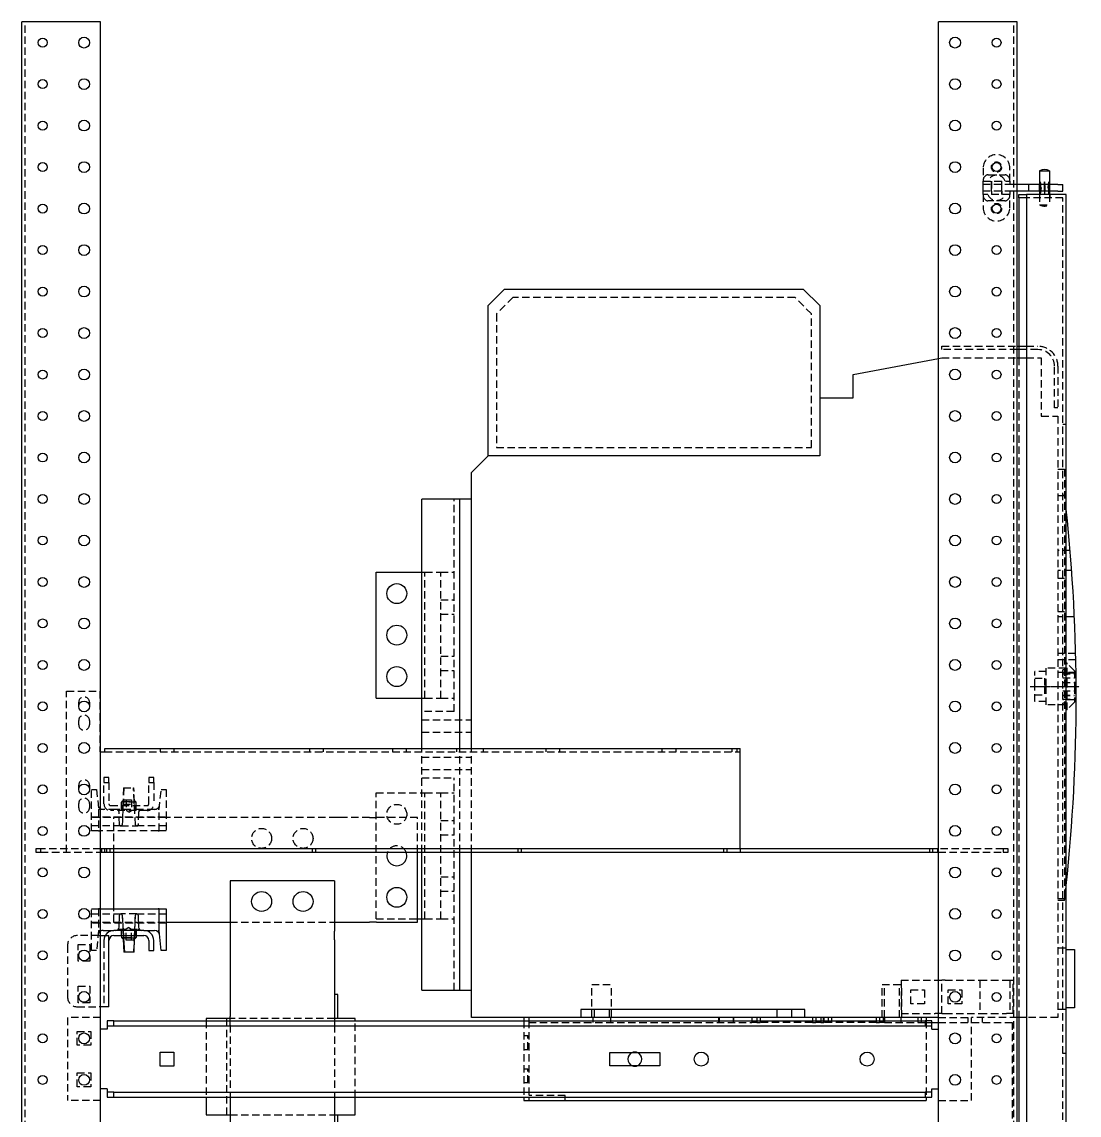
# Model space of a CAD drawing. Header units: millimetres. Extents: x -116965 to 323937, y 291661 to 566926.
# Drawn here: x -25044.8 to -24589.6, y 302157.4 to 302627.9 of the extents above; entities that cross this region are included whole.
import ezdxf

# ---------------------------------------------------------------- set-up
doc = ezdxf.new("R2010")
doc.units = ezdxf.units.MM
doc.linetypes.add('AXES2', pattern=[1.125, 0.75, -0.125, 0.125, -0.125])
doc.linetypes.add('HIDDEN2', pattern=[4.7625, 3.175, -1.5875])
doc.layers.add('ALPHA', color=255, linetype='Continuous')
doc.layers.add('AXE', color=80, linetype='AXES2')
doc.layers.add('Pointille_Court', color=40, linetype='HIDDEN2', lineweight=25)

msp = doc.modelspace()

# ---------------------------------------------------------------- linework, layer by layer
at = {"layer": 'ALPHA'}
for p, q in [((-25044.770372, 301913.629007), (-25044.770372, 302627.914721)), ((-25010.8418, 302627.914721), (-25044.770372, 302627.914721)), ((-25010.8418, 301913.629007), (-25010.8418, 302627.914721)), ((-24650.127514, 301913.629007), (-24650.127514, 302627.914721)), ((-24616.198943, 302627.914721), (-24650.127514, 302627.914721)), ((-24616.198943, 301913.629007), (-24616.198943, 302627.914721)), ((-24606.556086, 302563.771864), (-24606.556086, 302557.914721)), ((-24606.556086, 302563.771864), (-24602.270372, 302563.771864)), ((-24602.270372, 302563.771864), (-24602.270372, 302557.914721)), ((-24611.198943, 302557.914721), (-24616.198943, 302557.914721)), ((-24611.198943, 302555.057578), (-24616.198943, 302555.057578)), ((-24611.198943, 302555.057578), (-24611.198943, 302557.914721)), ((-24598.698943, 302557.914721), (-24611.198943, 302557.914721)), ((-24598.698943, 302555.057578), (-24611.198943, 302555.057578)), ((-24606.556086, 302555.057578), (-24606.556086, 302553.629007)), ((-24602.270372, 302555.057578), (-24602.270372, 302553.629007)), ((-24598.698943, 302557.914721), (-24596.556086, 302557.914721)), ((-24598.698943, 302555.057578), (-24596.556086, 302555.057578)), ((-24596.556086, 302555.057578), (-24596.556086, 302557.914721)), ((-24615.484657, 302552.200435), (-24615.484657, 302553.629007)), ((-24615.484657, 302553.629007), (-24612.270372, 302553.629007)), ((-24615.484657, 302552.200435), (-24615.484657, 302488.271864)), ((-24612.270372, 302552.200435), (-24615.484657, 302552.200435)), ((-24595.127514, 302553.629007), (-24612.270372, 302553.629007)), ((-24612.270372, 302553.629007), (-24612.270372, 302130.057578)), ((-24595.127514, 302130.057578), (-24595.127514, 302553.629007)), ((-24844.056086, 302505.771864), (-24836.913229, 302512.914721)), ((-24836.913229, 302512.914721), (-24708.3418, 302512.914721)), ((-24708.3418, 302512.914721), (-24701.198943, 302505.771864)), ((-24844.056086, 302441.129007), (-24844.056086, 302505.771864)), ((-24701.198943, 302505.771864), (-24701.198943, 302441.129007)), ((-24616.198943, 302488.271864), (-24612.270372, 302488.271864)), ((-24612.270372, 302486.843292), (-24616.198943, 302486.843292)), ((-24615.484657, 302486.843292), (-24615.484657, 302483.271864)), ((-24686.913229, 302476.129007), (-24650.127514, 302483.004841)), ((-24616.198943, 302483.271864), (-24612.270372, 302483.271864)), ((-24686.913229, 302466.129007), (-24686.913229, 302476.129007)), ((-24701.198943, 302466.129007), (-24686.913229, 302466.129007)), ((-24851.198943, 302433.986149), (-24844.056086, 302441.129007)), ((-24701.198943, 302441.129007), (-24844.056086, 302441.129007)), ((-24851.198943, 302422.557578), (-24851.198943, 302433.986149)), ((-24872.627514, 302315.236149), (-24872.627514, 302422.557578)), ((-24856.198943, 302422.557578), (-24872.627514, 302422.557578)), ((-24856.198943, 302315.236149), (-24856.198943, 302422.557578)), ((-24851.198943, 302422.557578), (-24856.198943, 302422.557578)), ((-24851.198943, 302315.236149), (-24851.198943, 302422.557578)), ((-24892.270372, 302391.129007), (-24872.627514, 302391.129007)), ((-24892.270372, 302336.843292), (-24892.270372, 302391.129007)), ((-24892.270372, 302336.843292), (-24872.627514, 302336.843292)), ((-25009.056086, 302313.807578), (-25009.056086, 302315.236149)), ((-25009.056086, 302315.236149), (-24735.484657, 302315.236149)), ((-24735.484657, 302272.021864), (-24735.484657, 302315.236149)), ((-25010.8418, 302313.807578), (-25009.056086, 302313.807578)), ((-24650.127514, 302272.021864), (-25010.8418, 302272.021864)), ((-25010.8418, 302270.593292), (-24650.127514, 302270.593292)), ((-25005.127514, 302246.129007), (-25005.127514, 302270.593292)), ((-24874.413229, 302240.414721), (-24874.413229, 302270.593292)), ((-24872.627514, 302211.129007), (-24872.627514, 302270.593292)), ((-24856.198943, 302211.129007), (-24856.198943, 302270.593292)), ((-24851.198943, 302211.129007), (-24851.198943, 302270.593292)), ((-24955.127514, 302258.271864), (-24955.127514, 302236.562293)), ((-24910.127514, 302258.271864), (-24955.127514, 302258.271864)), ((-24910.127514, 302258.271864), (-24910.127514, 302236.562293)), ((-25010.8418, 302246.129007), (-24986.027514, 302246.129007)), ((-25002.167324, 302243.986149), (-25002.062535, 302243.986149)), ((-24995.324592, 302243.986149), (-24995.230562, 302243.986149)), ((-24985.670372, 302246.129007), (-24986.027514, 302246.129007)), ((-24985.670372, 302246.129007), (-24982.627514, 302246.129007)), ((-24985.670372, 302236.843292), (-24985.670372, 302246.129007)), ((-24982.627514, 302246.129007), (-24982.627514, 302228.271864)), ((-25002.885946, 302238.222007), (-25002.702712, 302243.469131)), ((-25001.527665, 302243.480499), (-25001.154604, 302236.843292)), ((-24996.092962, 302236.843292), (-24995.859975, 302243.469261)), ((-24994.695174, 302243.469131), (-24994.51194, 302238.222007)), ((-24982.627514, 302240.414721), (-24955.127514, 302240.414721)), ((-24910.127514, 302240.414721), (-24909.277634, 302240.414721)), ((-24909.277634, 302240.414721), (-24907.445384, 302240.414721)), ((-24907.445384, 302240.414721), (-24895.0938, 302240.414721)), ((-24892.040049, 302240.414721), (-24895.0938, 302240.414721)), ((-24892.040049, 302240.414721), (-24874.413229, 302240.414721)), ((-24874.413229, 302241.843292), (-24872.627514, 302241.843292)), ((-25010.8418, 302234.700435), (-25007.270372, 302234.700435)), ((-25009.797184, 302236.843292), (-25005.127514, 302236.843292)), ((-25007.270372, 302203.986149), (-25007.270372, 302234.700435)), ((-24992.270372, 302236.843292), (-25005.127514, 302236.843292)), ((-25005.127514, 302234.700435), (-24992.270372, 302234.700435)), ((-25001.8418, 302234.700435), (-25001.8418, 302233.807578)), ((-25001.034159, 302234.700435), (-25001.026129, 302234.557578)), ((-24996.173334, 302234.557578), (-25001.026129, 302234.557578)), ((-25001.026129, 302234.557578), (-25000.965907, 302233.486149)), ((-24996.211008, 302233.486149), (-24996.173334, 302234.557578)), ((-24996.173334, 302234.557578), (-24996.168311, 302234.700435)), ((-24995.556086, 302234.700435), (-24995.556086, 302233.807578)), ((-24992.270372, 302236.843292), (-24987.600702, 302236.843292)), ((-24986.027514, 302236.843292), (-24985.671265, 302236.843292)), ((-24984.770372, 302228.271864), (-24985.671265, 302236.843292)), ((-24985.671265, 302236.843292), (-24985.670372, 302236.843292)), ((-24955.127514, 302236.562293), (-24955.127514, 302232.774221)), ((-24910.127514, 302232.774221), (-24910.127514, 302236.562293)), ((-25000.932886, 302232.898664), (-25001.8418, 302233.807578)), ((-25001.8418, 302233.807578), (-25000.983974, 302233.807578)), ((-25001.080437, 302233.046214), (-25000.8418, 302227.557578)), ((-24996.211008, 302233.486149), (-25000.965907, 302233.486149)), ((-25000.965907, 302233.486149), (-25000.632677, 302227.557578)), ((-24996.419472, 302227.557578), (-24996.211008, 302233.486149)), ((-24996.223162, 302233.140502), (-24995.556086, 302233.807578)), ((-24996.199706, 302233.807578), (-24995.556086, 302233.807578)), ((-24990.127514, 302232.557578), (-24990.127514, 302228.271864)), ((-24987.984657, 302228.271864), (-24987.984657, 302232.557578)), ((-24955.127514, 302232.774221), (-24955.127514, 302199.840934)), ((-24910.127514, 302232.774221), (-24910.127514, 302199.840934)), ((-25000.632677, 302227.557578), (-25000.8418, 302227.557578)), ((-24996.419472, 302227.557578), (-25000.632677, 302227.557578)), ((-24990.127514, 302228.271864), (-24987.984657, 302228.271864)), ((-24982.627514, 302228.271864), (-24984.770372, 302228.271864)), ((-24595.127514, 302228.629007), (-24591.556086, 302228.629007)), ((-24591.556086, 302228.629007), (-24591.556086, 302203.629007)), ((-24872.627514, 302211.129007), (-24856.198943, 302211.129007)), ((-24856.198943, 302211.129007), (-24851.198943, 302211.129007)), ((-24851.198943, 302199.343292), (-24851.198943, 302211.129007)), ((-24908.698943, 302209.343292), (-24910.127514, 302209.343292)), ((-24908.698943, 302198.986149), (-24908.698943, 302209.343292)), ((-25007.270372, 302203.986149), (-25010.8418, 302203.986149)), ((-24804.056086, 302202.914721), (-24804.056086, 302199.343292)), ((-24707.627514, 302202.914721), (-24804.056086, 302202.914721)), ((-24707.627514, 302199.343292), (-24707.627514, 302202.914721)), ((-24591.556086, 302203.629007), (-24595.127514, 302203.629007)), ((-25007.984657, 302197.914721), (-25007.984657, 302195.771864)), ((-25005.127514, 302197.914721), (-25007.984657, 302197.914721)), ((-25005.127514, 302197.914721), (-24655.8418, 302197.914721)), ((-25005.127514, 302195.771864), (-25005.127514, 302197.914721)), ((-24955.127514, 302198.986149), (-24965.484657, 302198.986149)), ((-24965.484657, 302198.986149), (-24965.484657, 302197.914721)), ((-24955.127514, 302197.914721), (-24955.127514, 302199.840934)), ((-24910.127514, 302199.840934), (-24910.127514, 302197.914721)), ((-24901.198943, 302198.986149), (-24910.127514, 302198.986149)), ((-24901.198943, 302197.914721), (-24901.198943, 302198.986149)), ((-24828.698943, 302199.343292), (-24851.198943, 302199.343292)), ((-24828.698943, 302199.343292), (-24828.698943, 302197.914721)), ((-24826.556086, 302199.343292), (-24828.698943, 302199.343292)), ((-24655.484657, 302199.343292), (-24826.556086, 302199.343292)), ((-24826.556086, 302199.343292), (-24826.556086, 302197.914721)), ((-24655.8418, 302197.914721), (-24655.8418, 302195.771864)), ((-24652.984657, 302197.914721), (-24655.8418, 302197.914721)), ((-24650.127514, 302199.343292), (-24655.484657, 302199.343292)), ((-24655.484657, 302199.343292), (-24655.484657, 302197.914721)), ((-24652.984657, 302195.771864), (-24652.984657, 302197.914721)), ((-24652.984657, 302197.200435), (-24650.127514, 302197.200435)), ((-24612.270372, 302199.343292), (-24616.198943, 302199.343292)), ((-24615.484657, 302199.343292), (-24615.484657, 302131.486149)), ((-25007.984657, 302194.343292), (-25010.8418, 302194.343292)), ((-25007.984657, 302195.771864), (-25005.127514, 302195.771864)), ((-25007.984657, 302195.771864), (-25007.984657, 302194.343292)), ((-25005.127514, 302195.771864), (-24655.8418, 302195.771864)), ((-24655.8418, 302195.771864), (-24652.984657, 302195.771864)), ((-24652.984657, 302194.343292), (-24652.984657, 302195.771864)), ((-24652.984657, 302194.343292), (-24650.127514, 302194.343292)), ((-24985.234657, 302184.450435), (-24979.306086, 302184.450435)), ((-24985.234657, 302178.521864), (-24985.234657, 302184.450435)), ((-24979.306086, 302184.450435), (-24979.306086, 302178.521864)), ((-24791.556086, 302178.629007), (-24791.556086, 302184.343292)), ((-24791.556086, 302184.343292), (-24770.127514, 302184.343292)), ((-24770.127514, 302184.343292), (-24770.127514, 302178.629007)), ((-24979.306086, 302178.521864), (-24985.234657, 302178.521864)), ((-24770.127514, 302178.629007), (-24791.556086, 302178.629007)), ((-25007.984657, 302168.629007), (-25010.8418, 302168.629007)), ((-25007.984657, 302168.629007), (-25007.984657, 302167.200435)), ((-24652.984657, 302168.629007), (-24650.127514, 302168.629007)), ((-24652.984657, 302167.200435), (-24652.984657, 302168.629007)), ((-25007.984657, 302167.200435), (-25007.984657, 302165.057578)), ((-25005.127514, 302167.200435), (-25007.984657, 302167.200435)), ((-25007.984657, 302165.057578), (-25005.127514, 302165.057578)), ((-25005.127514, 302167.200435), (-24655.8418, 302167.200435)), ((-25005.127514, 302165.057578), (-25005.127514, 302167.200435)), ((-25005.127514, 302165.057578), (-24655.8418, 302165.057578)), ((-24965.484657, 302165.057578), (-24965.484657, 302157.557578)), ((-24955.127514, 302165.057578), (-24955.127514, 302115.771864)), ((-24910.127514, 302165.057578), (-24910.127514, 302115.771864)), ((-24901.198943, 302157.557578), (-24901.198943, 302165.057578)), ((-24828.698943, 302165.057578), (-24828.698943, 302163.629007)), ((-24826.556086, 302165.057578), (-24826.556086, 302163.629007)), ((-24655.8418, 302167.200435), (-24655.8418, 302165.057578)), ((-24652.984657, 302167.200435), (-24655.8418, 302167.200435)), ((-24655.8418, 302165.057578), (-24652.984657, 302165.057578)), ((-24655.484657, 302165.057578), (-24655.484657, 302163.629007)), ((-24652.984657, 302165.057578), (-24652.984657, 302167.200435)), ((-24828.698943, 302163.629007), (-24826.556086, 302163.629007)), ((-24826.556086, 302163.629007), (-24655.484657, 302163.629007)), ((-24965.484657, 302157.557578), (-24955.127514, 302157.557578)), ((-24910.127514, 302157.557578), (-24901.198943, 302157.557578)), ((-24908.698943, 302147.200435), (-24908.698943, 302157.557578))]:
    msp.add_line(p, q, dxfattribs=at)
for centre, radius in [((-25035.8418, 302618.986149), 1.928571), ((-25017.984657, 302618.986149), 2.321429), ((-24642.984657, 302618.986149), 2.321429), ((-24625.127514, 302618.986149), 1.928571), ((-25035.8418, 302601.129007), 1.928571), ((-25017.984657, 302601.129007), 2.321429), ((-24642.984657, 302601.129007), 2.321429), ((-24625.127514, 302601.129007), 1.928571), ((-25035.8418, 302583.271864), 1.928571), ((-25017.984657, 302583.271864), 2.321429), ((-24642.984657, 302583.271864), 2.321429), ((-24625.127514, 302583.271864), 1.928571), ((-25035.8418, 302565.414721), 1.928571), ((-25017.984657, 302565.414721), 2.321429), ((-24642.984657, 302565.414721), 2.321429), ((-24625.127514, 302565.414721), 1.928571), ((-25017.984657, 302547.557578), 2.321429), ((-24642.984657, 302547.557578), 2.321429), ((-25035.8418, 302547.557578), 1.928571), ((-24625.127514, 302547.557578), 1.928571), ((-25035.8418, 302529.700435), 1.928571), ((-25017.984657, 302529.700435), 2.321429), ((-24642.984657, 302529.700435), 2.321429), ((-24625.127514, 302529.700435), 1.928571), ((-25035.8418, 302511.843292), 1.928571), ((-25017.984657, 302511.843292), 2.321429), ((-24642.984657, 302511.843292), 2.321429), ((-24625.127514, 302511.843292), 1.928571), ((-25035.8418, 302493.986149), 1.928571), ((-25017.984657, 302493.986149), 2.321429), ((-24642.984657, 302493.986149), 2.321429), ((-24625.127514, 302493.986149), 1.928571), ((-25035.8418, 302476.129007), 1.928571), ((-25017.984657, 302476.129007), 2.321429), ((-24642.984657, 302476.129007), 2.321429), ((-24625.127514, 302476.129007), 1.928571), ((-25017.984657, 302458.271864), 2.321429), ((-24642.984657, 302458.271864), 2.321429), ((-25035.8418, 302458.271864), 1.928571), ((-24625.127514, 302458.271864), 1.928571), ((-25035.8418, 302440.414721), 1.928571), ((-25017.984657, 302440.414721), 2.321429), ((-24642.984657, 302440.414721), 2.321429), ((-24625.127514, 302440.414721), 1.928571), ((-25035.8418, 302422.557578), 1.928571), ((-25017.984657, 302422.557578), 2.321429), ((-24642.984657, 302422.557578), 2.321429), ((-24625.127514, 302422.557578), 1.928571), ((-25035.8418, 302404.700435), 1.928571), ((-25017.984657, 302404.700435), 2.321429), ((-24642.984657, 302404.700435), 2.321429), ((-24625.127514, 302404.700435), 1.928571), ((-25035.8418, 302386.843292), 1.928571), ((-25017.984657, 302386.843292), 2.321429), ((-24883.3418, 302381.843292), 4.285714), ((-24642.984657, 302386.843292), 2.321429), ((-24625.127514, 302386.843292), 1.928571), ((-25017.984657, 302368.986149), 2.321429), ((-24642.984657, 302368.986149), 2.321429), ((-25035.8418, 302368.986149), 1.928571), ((-24883.3418, 302363.986149), 4.285714), ((-24625.127514, 302368.986149), 1.928571), ((-25035.8418, 302351.129007), 1.928571), ((-25017.984657, 302351.129007), 2.321429), ((-24642.984657, 302351.129007), 2.321429), ((-24625.127514, 302351.129007), 1.928571), ((-24883.3418, 302346.129007), 4.285714), ((-25035.8418, 302333.271864), 1.928571), ((-25017.984657, 302333.271864), 2.321429), ((-24642.984657, 302333.271864), 2.321429), ((-24625.127514, 302333.271864), 1.928571), ((-25035.8418, 302315.414721), 1.928571), ((-25017.984657, 302315.414721), 2.321429), ((-24642.984657, 302315.414721), 2.321429), ((-24625.127514, 302315.414721), 1.928571), ((-25035.8418, 302297.557578), 1.928571), ((-25017.984657, 302297.557578), 2.321429), ((-24642.984657, 302297.557578), 2.321429), ((-24625.127514, 302297.557578), 1.928571), ((-25035.8418, 302279.700435), 1.928571), ((-25017.984657, 302279.700435), 2.321429), ((-24642.984657, 302279.700435), 2.321429), ((-24625.127514, 302279.700435), 1.928571), ((-25035.8418, 302261.843292), 1.928571), ((-25017.984657, 302261.843292), 2.321429), ((-24642.984657, 302261.843292), 2.321429), ((-24625.127514, 302261.843292), 1.928571), ((-24941.556086, 302249.343292), 4.285714), ((-24923.698943, 302249.343292), 4.285714), ((-24883.3418, 302251.129007), 4.285714), ((-25035.8418, 302243.986149), 1.928571), ((-25017.984657, 302243.986149), 2.321429), ((-24642.984657, 302243.986149), 2.321429), ((-24625.127514, 302243.986149), 1.928571), ((-25035.8418, 302226.129007), 1.928571), ((-25017.984657, 302226.129007), 2.321429), ((-24642.984657, 302226.129007), 2.321429), ((-24625.127514, 302226.129007), 1.928571), ((-25035.8418, 302208.271864), 1.928571), ((-25017.984657, 302208.271864), 2.321429), ((-24642.984657, 302208.271864), 2.321429), ((-24625.127514, 302208.271864), 1.928571), ((-25035.8418, 302190.414721), 1.928571), ((-25017.984657, 302190.414721), 2.321429), ((-24642.984657, 302190.414721), 2.321429), ((-24625.127514, 302190.414721), 1.928571), ((-24752.270372, 302181.486149), 3.035714), ((-24680.8418, 302181.486149), 3.035714), ((-25035.8418, 302172.557578), 1.928571), ((-25017.984657, 302172.557578), 2.321429), ((-24642.984657, 302172.557578), 2.321429), ((-24625.127514, 302172.557578), 1.928571)]:
    msp.add_circle(centre, radius, dxfattribs=at)
for centre, radius, start, end in [((-24604.413229, 302560.039721), 4.303571, 60.13716564, 119.86283436), ((-25358.9668, 302337.200435), 768.125, 353.944703388, 6.055296612), ((-24883.3418, 302268.986149), 4.285714, 157.97568716, 22.02431284), ((-25002.167324, 302243.450435), 0.535714, 90, 178), ((-25002.062535, 302243.450435), 0.535714, 3.21706885, 90), ((-24995.324592, 302243.450435), 0.535714, 90, 177.98615763), ((-24995.230562, 302243.450435), 0.535714, 2, 90), ((-25009.797184, 302234.700435), 2.142857, 90, 119.17558557), ((-25005.127514, 302232.557578), 4.285714, 90, 150), ((-25005.127514, 302232.557578), 2.142857, 90, 180), ((-25004.313647, 302238.271864), 1.428571, 270, 358), ((-24993.084239, 302238.271864), 1.428571, 182, 270), ((-24992.270372, 302232.557578), 4.285714, 0, 90), ((-24992.270372, 302232.557578), 2.142857, 0, 90), ((-24987.600702, 302234.700435), 2.142857, 6, 90), ((-24780.8418, 302181.486149), 3.035714, 109.7499228, 250.25007721), ((-24780.8418, 302181.486149), 3.035714, 289.74992279, 70.2500772)]:
    msp.add_arc(centre, radius, start, end, dxfattribs=at)
for centre, major_axis, ratio, start_param, end_param in [((-24604.413229, 302543.497693), (0.178496, -27.382401), 0.0779847629, 4.1053954977, 4.1573938823), ((-24604.413229, 302569.474606), (0.178496, 27.382401), 0.0779847629, 2.1257914248, 2.1777898095), ((-24604.413229, 302543.497693), (-1.940249, 27.382328), 0.0332164699, 0.9619575598, 1.0139559445), ((-24604.413229, 302569.474606), (-1.940249, -27.382328), 0.0332164699, 5.2692293627, 5.3212277474), ((-24604.413229, 302543.497693), (1.940249, 27.382328), 0.0332164699, 5.2692293627, 5.3212277474), ((-24604.413229, 302569.474606), (1.940249, -27.382328), 0.0332164699, 0.9619575598, 1.0139559445), ((-24604.413229, 302543.497693), (-0.178496, -27.382401), 0.0779847629, 2.1257914248, 2.1777898095), ((-24604.413229, 302569.474606), (-0.178496, 27.382401), 0.0779847629, 4.1053954977, 4.1573938823)]:
    msp.add_ellipse(centre, major_axis=major_axis, ratio=ratio, start_param=start_param, end_param=end_param, dxfattribs=at)
at = {"layer": 'AXE'}
msp.add_line((-24610.698943, 302341.843292), (-24589.556086, 302341.843292), dxfattribs=at)
at = {"layer": 'Pointille_Court'}
for p, q in [((-25043.3418, 301913.629007), (-25043.3418, 302627.914721)), ((-24617.627514, 301913.629007), (-24617.627514, 302627.914721)), ((-24630.8418, 302565.057578), (-24630.8418, 302559.343292)), ((-24619.413229, 302559.343292), (-24619.413229, 302565.057578)), ((-24630.8418, 302559.343292), (-24619.413229, 302559.343292)), ((-24630.8418, 302557.914721), (-24630.8418, 302559.343292)), ((-24628.698943, 302562.057578), (-24621.556086, 302562.057578)), ((-24627.3418, 302557.914721), (-24627.3418, 302559.343292)), ((-24627.270372, 302559.343292), (-24627.270372, 302553.629007)), ((-24622.984657, 302559.343292), (-24622.984657, 302553.629007)), ((-24622.913229, 302557.914721), (-24622.913229, 302559.343292)), ((-24619.413229, 302559.343292), (-24619.413229, 302557.914721)), ((-24630.8418, 302555.057578), (-24630.8418, 302557.914721)), ((-24618.3418, 302557.914721), (-24630.8418, 302557.914721)), ((-24618.3418, 302555.057578), (-24630.8418, 302555.057578)), ((-24630.8418, 302553.629007), (-24630.8418, 302555.057578)), ((-24627.3418, 302555.057578), (-24627.3418, 302557.914721)), ((-24627.3418, 302555.057578), (-24627.3418, 302553.629007)), ((-24622.913229, 302555.057578), (-24622.913229, 302557.914721)), ((-24622.913229, 302555.057578), (-24622.913229, 302553.629007)), ((-24619.413229, 302555.057578), (-24619.413229, 302553.629007)), ((-24616.198943, 302557.914721), (-24618.3418, 302557.914721)), ((-24616.198943, 302555.057578), (-24618.3418, 302555.057578)), ((-24606.556086, 302555.057578), (-24606.556086, 302557.914721)), ((-24606.556086, 302557.914721), (-24606.556086, 302555.057578)), ((-24605.957587, 302556.486149), (-24606.379038, 302556.533602)), ((-24606.379038, 302556.438697), (-24605.957587, 302556.486149)), ((-24606.377356, 302556.486149), (-24606.13727, 302556.486149)), ((-24605.957587, 302556.486149), (-24606.37566, 302556.533731)), ((-24605.957587, 302556.486149), (-24606.37566, 302556.438567)), ((-24605.957587, 302556.486149), (-24606.268997, 302559.105197)), ((-24605.957587, 302556.486149), (-24606.268997, 302553.867102)), ((-24606.13978, 302556.533731), (-24605.957587, 302556.486149)), ((-24606.13978, 302556.438567), (-24605.957587, 302556.486149)), ((-24605.957587, 302556.486149), (-24606.13727, 302556.486149)), ((-24606.134763, 302556.533602), (-24605.957587, 302556.486149)), ((-24605.957587, 302556.486149), (-24606.134763, 302556.438697)), ((-24604.657503, 302556.533602), (-24604.413229, 302556.486149)), ((-24604.413229, 302556.486149), (-24604.657503, 302556.438697)), ((-24604.413229, 302556.486149), (-24604.653314, 302556.486149)), ((-24604.649108, 302556.533731), (-24604.413229, 302556.486149)), ((-24604.649108, 302556.438567), (-24604.413229, 302556.486149)), ((-24604.413229, 302556.486149), (-24604.413229, 302559.105197)), ((-24604.413229, 302556.486149), (-24604.177349, 302556.533731)), ((-24604.413229, 302556.486149), (-24604.168954, 302556.533602)), ((-24604.413229, 302556.486149), (-24604.413229, 302553.867102)), ((-24604.173143, 302556.486149), (-24604.413229, 302556.486149)), ((-24604.168954, 302556.438697), (-24604.413229, 302556.486149)), ((-24604.413229, 302556.486149), (-24604.177349, 302556.438567)), ((-24602.868871, 302556.486149), (-24602.55746, 302559.105197)), ((-24602.868871, 302556.486149), (-24602.686677, 302556.533731)), ((-24602.450798, 302556.533731), (-24602.868871, 302556.486149)), ((-24602.44742, 302556.533602), (-24602.868871, 302556.486149)), ((-24602.868871, 302556.486149), (-24602.691694, 302556.533602)), ((-24602.868871, 302556.486149), (-24602.55746, 302553.867102)), ((-24602.689187, 302556.486149), (-24602.868871, 302556.486149)), ((-24602.450798, 302556.438567), (-24602.868871, 302556.486149)), ((-24602.868871, 302556.486149), (-24602.44742, 302556.438697)), ((-24602.691694, 302556.438697), (-24602.868871, 302556.486149)), ((-24602.868871, 302556.486149), (-24602.686677, 302556.438567)), ((-24602.689187, 302556.486149), (-24602.449102, 302556.486149)), ((-24602.270372, 302555.057578), (-24602.270372, 302557.914721)), ((-24602.270372, 302557.914721), (-24602.270372, 302555.057578)), ((-24630.8418, 302553.629007), (-24630.8418, 302547.914721)), ((-24619.413229, 302553.629007), (-24630.8418, 302553.629007)), ((-24621.556086, 302550.914721), (-24628.698943, 302550.914721)), ((-24619.413229, 302547.914721), (-24619.413229, 302553.629007)), ((-24596.556086, 302552.200435), (-24612.270372, 302552.200435)), ((-24606.627514, 302553.629007), (-24606.627514, 302552.200435)), ((-24606.556086, 302553.629007), (-24606.556086, 302549.200435)), ((-24602.270372, 302553.629007), (-24602.270372, 302549.200435)), ((-24602.198943, 302553.629007), (-24602.198943, 302552.200435)), ((-24596.556086, 302131.486149), (-24596.556086, 302552.200435)), ((-24606.556086, 302549.200435), (-24602.270372, 302549.200435)), ((-24833.3418, 302509.343292), (-24840.484657, 302502.200435)), ((-24711.913229, 302509.343292), (-24833.3418, 302509.343292)), ((-24704.770372, 302502.200435), (-24711.913229, 302509.343292)), ((-24840.484657, 302502.200435), (-24840.484657, 302444.700435)), ((-24704.770372, 302444.700435), (-24704.770372, 302502.200435)), ((-24648.698943, 302488.271864), (-24616.198943, 302488.271864)), ((-24648.698943, 302486.843292), (-24648.698943, 302488.271864)), ((-24616.198943, 302486.843292), (-24648.698943, 302486.843292)), ((-24615.484657, 302488.271864), (-24615.484657, 302486.843292)), ((-24612.270372, 302488.271864), (-24607.270372, 302488.271864)), ((-24607.270372, 302486.843292), (-24612.270372, 302486.843292)), ((-24650.127514, 302483.004841), (-24648.698943, 302483.271864)), ((-24648.698943, 302483.271864), (-24616.198943, 302483.271864)), ((-24615.484657, 302483.271864), (-24615.484657, 302199.343292)), ((-24612.270372, 302483.271864), (-24605.8418, 302483.271864)), ((-24605.8418, 302483.271864), (-24605.8418, 302458.271864)), ((-24600.127514, 302461.843292), (-24600.127514, 302479.700435)), ((-24598.698943, 302479.700435), (-24598.698943, 302461.843292)), ((-24598.698943, 302461.843292), (-24600.127514, 302461.843292)), ((-24605.8418, 302458.271864), (-24598.698943, 302458.271864)), ((-24598.698943, 302458.271864), (-24598.698943, 302199.343292)), ((-24596.556086, 302454.700435), (-24595.127514, 302454.700435)), ((-24840.484657, 302444.700435), (-24704.770372, 302444.700435)), ((-24598.698943, 302435.414721), (-24595.8418, 302435.414721)), ((-24595.8418, 302435.414721), (-24595.8418, 302249.700435)), ((-24595.760239, 302423.986149), (-24598.698943, 302423.986149)), ((-24858.698943, 302331.129007), (-24858.698943, 302422.557578)), ((-24593.447388, 302400.414721), (-24598.698943, 302400.414721)), ((-24872.627514, 302391.129007), (-24871.198943, 302391.129007)), ((-24871.198943, 302336.843292), (-24871.198943, 302391.129007)), ((-24871.198943, 302391.129007), (-24864.413229, 302391.129007)), ((-24864.413229, 302391.129007), (-24858.698943, 302391.129007)), ((-24864.413229, 302336.843292), (-24864.413229, 302391.129007)), ((-24592.787856, 302391.843292), (-24598.698943, 302391.843292)), ((-24595.8418, 302388.271864), (-24598.698943, 302388.271864)), ((-24864.413229, 302379.200435), (-24858.698943, 302379.200435)), ((-24864.413229, 302373.057578), (-24858.698943, 302373.057578)), ((-24595.8418, 302373.986149), (-24598.698943, 302373.986149)), ((-24591.623404, 302371.843292), (-24598.698943, 302371.843292)), ((-24864.413229, 302354.914721), (-24858.698943, 302354.914721)), ((-24591.07506, 302356.129007), (-24598.698943, 302356.129007)), ((-24591.009949, 302353.271864), (-24598.698943, 302353.271864)), ((-24864.413229, 302348.771864), (-24858.698943, 302348.771864)), ((-24603.698943, 302348.271864), (-24608.698943, 302348.271864)), ((-24608.698943, 302341.901694), (-24608.698943, 302348.271864)), ((-24595.127514, 302349.700435), (-24603.698943, 302349.700435)), ((-24603.698943, 302341.914672), (-24603.698943, 302349.700435)), ((-24590.916529, 302347.914721), (-24598.698943, 302347.914721)), ((-24595.127514, 302348.986149), (-24596.556086, 302348.986149)), ((-24591.556086, 302347.557578), (-24596.556086, 302347.557578)), ((-24594.770372, 302351.843292), (-24595.127514, 302351.843292)), ((-24591.556086, 302348.629007), (-24594.770372, 302351.843292)), ((-24594.770372, 302341.934139), (-24594.770372, 302351.843292)), ((-24591.556086, 302348.629007), (-24591.556086, 302341.904938)), ((-24608.698943, 302345.414721), (-24604.413229, 302345.414721)), ((-24604.413229, 302345.414721), (-24604.413229, 302341.875738)), ((-24596.556086, 302347.28384), (-24591.556086, 302347.28384)), ((-24596.556086, 302347.264372), (-24591.556086, 302347.264372)), ((-24596.556086, 302345.632515), (-24591.556086, 302345.632515)), ((-24596.556086, 302345.613047), (-24591.556086, 302345.613047)), ((-24596.556086, 302343.629007), (-24591.556086, 302343.629007)), ((-25025.484657, 302339.879007), (-25011.198943, 302339.879007)), ((-25025.484657, 302270.593292), (-25025.484657, 302339.879007)), ((-25011.198943, 302339.879007), (-25011.198943, 302313.807578)), ((-24608.698943, 302335.414721), (-24608.698943, 302341.901694)), ((-24608.698943, 302338.271864), (-24604.413229, 302338.271864)), ((-24604.413229, 302341.875738), (-24604.413229, 302338.271864)), ((-24603.698943, 302333.986149), (-24603.698943, 302341.914672)), ((-24596.556086, 302340.057578), (-24591.556086, 302340.057578)), ((-24596.556086, 302338.073537), (-24591.556086, 302338.073537)), ((-24596.556086, 302338.05407), (-24591.556086, 302338.05407)), ((-24594.770372, 302331.843292), (-24594.770372, 302341.934139)), ((-24591.556086, 302341.904938), (-24591.556086, 302335.057578)), ((-25020.306086, 302333.271864), (-25020.306086, 302335.057578)), ((-25015.663229, 302335.057578), (-25015.663229, 302333.271864)), ((-24872.627514, 302336.843292), (-24871.198943, 302336.843292)), ((-24871.198943, 302336.843292), (-24864.413229, 302336.843292)), ((-24864.413229, 302336.843292), (-24858.698943, 302336.843292)), ((-24603.698943, 302335.414721), (-24608.698943, 302335.414721)), ((-24595.127514, 302333.986149), (-24603.698943, 302333.986149)), ((-24596.556086, 302336.422212), (-24591.556086, 302336.422212)), ((-24596.556086, 302336.402745), (-24591.556086, 302336.402745)), ((-24591.556086, 302336.129007), (-24596.556086, 302336.129007)), ((-24595.127514, 302334.700435), (-24596.556086, 302334.700435)), ((-24591.556086, 302335.057578), (-24594.770372, 302331.843292)), ((-24858.698943, 302331.129007), (-24872.627514, 302331.129007)), ((-24594.770372, 302331.843292), (-24595.127514, 302331.843292)), ((-25020.306086, 302325.414721), (-25020.306086, 302327.200435)), ((-25015.663229, 302327.200435), (-25015.663229, 302325.414721)), ((-24872.627514, 302327.557578), (-24851.198943, 302327.557578)), ((-24872.627514, 302322.200435), (-24851.198943, 302322.200435)), ((-24985.234657, 302315.236149), (-24985.234657, 302313.807578)), ((-24979.306086, 302315.236149), (-24979.306086, 302313.807578)), ((-24920.948943, 302315.236149), (-24920.948943, 302313.807578)), ((-24915.020372, 302315.236149), (-24915.020372, 302313.807578)), ((-24885.234657, 302315.236149), (-24885.234657, 302313.807578)), ((-24879.306086, 302315.236149), (-24879.306086, 302313.807578)), ((-24872.627514, 302270.593292), (-24872.627514, 302315.236149)), ((-24857.627514, 302315.236149), (-24857.627514, 302313.807578)), ((-24856.198943, 302270.593292), (-24856.198943, 302315.236149)), ((-24851.198943, 302270.593292), (-24851.198943, 302315.236149)), ((-24846.198943, 302315.236149), (-24846.198943, 302313.807578)), ((-24819.163229, 302315.236149), (-24819.163229, 302313.807578)), ((-24813.234657, 302315.236149), (-24813.234657, 302313.807578)), ((-24769.163229, 302315.236149), (-24769.163229, 302313.807578)), ((-24763.234657, 302315.236149), (-24763.234657, 302313.807578)), ((-24739.056086, 302315.236149), (-24739.056086, 302313.807578)), ((-24736.913229, 302315.236149), (-24736.913229, 302313.807578)), ((-25011.198943, 302313.807578), (-25010.8418, 302313.807578)), ((-25009.056086, 302313.807578), (-24735.484657, 302313.807578)), ((-24872.627514, 302311.486149), (-24851.198943, 302311.486149)), ((-24872.627514, 302306.129007), (-24851.198943, 302306.129007)), ((-25007.270372, 302302.736149), (-25009.413229, 302302.736149)), ((-25009.413229, 302302.736149), (-25009.413229, 302300.593292)), ((-25009.413229, 302291.307578), (-25009.413229, 302300.593292)), ((-25009.413229, 302300.593292), (-25007.270372, 302300.593292)), ((-25007.270372, 302300.593292), (-25007.270372, 302302.736149)), ((-25007.270372, 302300.593292), (-25007.270372, 302291.307578)), ((-24990.127514, 302302.736149), (-24990.127514, 302300.593292)), ((-24987.984657, 302302.736149), (-24990.127514, 302302.736149)), ((-24990.127514, 302300.593292), (-24987.984657, 302300.593292)), ((-24990.127514, 302291.307578), (-24990.127514, 302300.593292)), ((-24987.984657, 302300.593292), (-24987.984657, 302302.736149)), ((-24987.984657, 302300.593292), (-24987.984657, 302291.307578)), ((-24872.627514, 302302.557578), (-24858.698943, 302302.557578)), ((-24858.698943, 302211.129007), (-24858.698943, 302302.557578)), ((-25020.306086, 302297.557578), (-25020.306086, 302299.343292)), ((-25015.663229, 302299.343292), (-25015.663229, 302297.557578)), ((-25014.770372, 302279.700435), (-25014.770372, 302297.557578)), ((-25014.770372, 302297.557578), (-25012.627514, 302297.557578)), ((-25012.627514, 302297.557578), (-25011.726621, 302288.986149)), ((-25000.8418, 302298.271864), (-25001.533806, 302282.355737)), ((-25000.978414, 302298.271864), (-25001.186878, 302292.343292)), ((-25000.978414, 302298.271864), (-24996.76521, 302298.271864)), ((-24996.76521, 302298.271864), (-24996.556086, 302298.271864)), ((-24996.431979, 302292.343292), (-24996.76521, 302298.271864)), ((-24995.86408, 302282.355737), (-24996.556086, 302298.271864)), ((-24985.671265, 302288.986149), (-24984.770372, 302297.557578)), ((-24984.770372, 302297.557578), (-24982.627514, 302297.557578)), ((-24982.627514, 302297.557578), (-24982.627514, 302279.700435)), ((-24892.270372, 302296.129007), (-24872.627514, 302296.129007)), ((-24892.270372, 302241.843292), (-24892.270372, 302296.129007)), ((-24872.627514, 302296.129007), (-24871.198943, 302296.129007)), ((-24871.198943, 302241.843292), (-24871.198943, 302296.129007)), ((-24871.198943, 302296.129007), (-24864.413229, 302296.129007)), ((-24864.413229, 302296.129007), (-24858.698943, 302296.129007)), ((-24864.413229, 302241.843292), (-24864.413229, 302296.129007)), ((-25020.306086, 302289.700435), (-25020.306086, 302291.486149)), ((-25015.663229, 302291.486149), (-25015.663229, 302289.700435)), ((-25000.770372, 302293.093292), (-25001.8418, 302292.021864)), ((-25001.8418, 302288.986149), (-25001.8418, 302292.021864)), ((-24995.556086, 302292.021864), (-25001.8418, 302292.021864)), ((-25001.224552, 302291.271864), (-25001.537911, 302282.360181)), ((-25001.186878, 302292.343292), (-25001.224552, 302291.271864)), ((-25001.224552, 302291.271864), (-24996.371757, 302291.271864)), ((-25001.186878, 302292.343292), (-24996.431979, 302292.343292)), ((-25000.770372, 302293.093292), (-24996.627514, 302293.093292)), ((-24999.8418, 302293.093292), (-24999.8418, 302288.986149)), ((-24997.556086, 302293.093292), (-24997.556086, 302288.986149)), ((-24996.627514, 302293.093292), (-24995.556086, 302292.021864)), ((-24996.431979, 302292.343292), (-24996.298322, 302292.343292)), ((-24996.371757, 302291.271864), (-24996.431979, 302292.343292)), ((-24996.371757, 302291.271864), (-24996.251738, 302291.271864)), ((-24995.870222, 302282.348943), (-24996.371757, 302291.271864)), ((-24995.556086, 302288.986149), (-24995.556086, 302292.021864)), ((-25011.726621, 302288.986149), (-25011.727514, 302288.986149)), ((-25011.727514, 302288.986149), (-25011.727514, 302279.700435)), ((-25011.370372, 302288.986149), (-25011.726621, 302288.986149)), ((-25004.313647, 302288.986149), (-25009.797184, 302288.986149)), ((-25006.556086, 302290.593292), (-24990.8418, 302290.593292)), ((-24990.8418, 302288.450435), (-25006.556086, 302288.450435)), ((-24993.084239, 302288.986149), (-25004.313647, 302288.986149)), ((-25002.984657, 302288.986149), (-25002.984657, 302288.450435)), ((-25002.702712, 302282.36031), (-25002.885946, 302287.607434)), ((-25001.913229, 302288.450435), (-25001.913229, 302290.593292)), ((-25001.663229, 302288.450435), (-25001.663229, 302290.593292)), ((-24998.698943, 302287.763737), (-24999.8418, 302288.450435)), ((-24998.698943, 302287.763737), (-24997.556086, 302288.450435)), ((-24995.734657, 302288.450435), (-24995.734657, 302290.593292)), ((-24995.484657, 302288.450435), (-24995.484657, 302290.593292)), ((-24994.51194, 302287.607434), (-24994.695174, 302282.36031)), ((-24994.413229, 302288.986149), (-24994.413229, 302288.450435)), ((-24987.600702, 302288.986149), (-24993.084239, 302288.986149)), ((-24985.671265, 302288.986149), (-24986.027514, 302288.986149)), ((-24985.670372, 302288.986149), (-24985.671265, 302288.986149)), ((-24985.670372, 302279.700435), (-24985.670372, 302288.986149)), ((-25014.770372, 302285.771864), (-24982.627514, 302285.771864)), ((-24982.627514, 302285.414721), (-25014.770372, 302285.414721)), ((-25002.167324, 302281.843292), (-25014.770372, 302281.843292)), ((-25005.127514, 302270.593292), (-25005.127514, 302285.414721)), ((-25002.073294, 302281.843292), (-25002.167324, 302281.843292)), ((-25002.073294, 302281.843292), (-24995.335352, 302281.843292)), ((-24995.230562, 302281.843292), (-24995.335352, 302281.843292)), ((-24982.627514, 302281.843292), (-24995.230562, 302281.843292)), ((-24909.277634, 302285.414721), (-24982.627514, 302285.414721)), ((-24907.445384, 302285.414721), (-24909.277634, 302285.414721)), ((-24895.0938, 302285.414721), (-24907.445384, 302285.414721)), ((-24895.0938, 302285.414721), (-24892.040049, 302285.414721)), ((-24874.413229, 302285.414721), (-24892.040049, 302285.414721)), ((-24874.413229, 302270.593292), (-24874.413229, 302285.414721)), ((-24864.413229, 302284.200435), (-24858.698943, 302284.200435)), ((-25011.727514, 302279.700435), (-25014.770372, 302279.700435)), ((-25011.727514, 302279.700435), (-25011.370372, 302279.700435)), ((-24986.027514, 302279.700435), (-25011.370372, 302279.700435)), ((-24986.027514, 302279.700435), (-24985.670372, 302279.700435)), ((-24982.627514, 302279.700435), (-24985.670372, 302279.700435)), ((-24864.413229, 302278.057578), (-24858.698943, 302278.057578)), ((-25038.698943, 302272.021864), (-25038.698943, 302270.593292)), ((-25036.556086, 302272.021864), (-25038.698943, 302272.021864)), ((-25038.698943, 302270.593292), (-25036.556086, 302270.593292)), ((-25010.8418, 302272.021864), (-25036.556086, 302272.021864)), ((-25036.556086, 302270.593292), (-25036.556086, 302272.021864)), ((-25036.556086, 302270.593292), (-25010.8418, 302270.593292)), ((-25010.484657, 302272.021864), (-25010.484657, 302270.593292)), ((-25009.056086, 302270.593292), (-25009.056086, 302272.021864)), ((-25008.3418, 302272.021864), (-25008.3418, 302270.593292)), ((-25006.913229, 302272.021864), (-25006.913229, 302270.593292)), ((-24919.770372, 302272.021864), (-24919.770372, 302270.593292)), ((-24918.3418, 302272.021864), (-24918.3418, 302270.593292)), ((-24831.198943, 302272.021864), (-24831.198943, 302270.593292)), ((-24829.770372, 302272.021864), (-24829.770372, 302270.593292)), ((-24742.627514, 302272.021864), (-24742.627514, 302270.593292)), ((-24741.198943, 302272.021864), (-24741.198943, 302270.593292)), ((-24735.484657, 302272.021864), (-24735.484657, 302270.593292)), ((-24654.056086, 302272.021864), (-24654.056086, 302270.593292)), ((-24652.627514, 302272.021864), (-24652.627514, 302270.593292)), ((-24650.484657, 302272.021864), (-24650.484657, 302270.593292)), ((-24622.270372, 302272.021864), (-24650.127514, 302272.021864)), ((-24650.127514, 302270.593292), (-24622.270372, 302270.593292)), ((-24622.270372, 302272.021864), (-24622.270372, 302270.593292)), ((-24620.127514, 302272.021864), (-24622.270372, 302272.021864)), ((-24622.270372, 302270.593292), (-24620.127514, 302270.593292)), ((-24620.127514, 302270.593292), (-24620.127514, 302272.021864)), ((-24864.413229, 302259.914721), (-24858.698943, 302259.914721)), ((-24864.413229, 302253.771864), (-24858.698943, 302253.771864)), ((-24595.8418, 302250.414721), (-24598.698943, 302250.414721)), ((-24595.8418, 302249.700435), (-24598.698943, 302249.700435)), ((-24595.760239, 302250.414721), (-24595.8418, 302250.414721)), ((-25014.770372, 302246.129007), (-25011.727514, 302246.129007)), ((-25014.770372, 302228.271864), (-25014.770372, 302246.129007)), ((-25014.770372, 302243.986149), (-25002.167324, 302243.986149)), ((-25011.727514, 302246.129007), (-25011.727514, 302236.843292)), ((-25011.370372, 302246.129007), (-25011.727514, 302246.129007)), ((-25011.370372, 302246.129007), (-25010.8418, 302246.129007)), ((-25005.127514, 302240.414721), (-25005.127514, 302246.129007)), ((-24995.324592, 302243.986149), (-25002.062535, 302243.986149)), ((-24995.230562, 302243.986149), (-24982.627514, 302243.986149)), ((-25014.770372, 302240.414721), (-24982.627514, 302240.414721)), ((-24982.627514, 302240.057578), (-25014.770372, 302240.057578)), ((-25001.533806, 302243.473705), (-25001.080437, 302233.046214)), ((-24996.556086, 302227.557578), (-24995.86408, 302243.473705)), ((-24955.127514, 302240.414721), (-24910.127514, 302240.414721)), ((-24892.270372, 302241.843292), (-24874.413229, 302241.843292)), ((-24872.627514, 302241.843292), (-24871.198943, 302241.843292)), ((-24871.198943, 302241.843292), (-24864.413229, 302241.843292)), ((-24864.413229, 302241.843292), (-24858.698943, 302241.843292)), ((-25011.556086, 302234.700435), (-25020.8418, 302234.700435)), ((-25011.726621, 302236.843292), (-25012.627514, 302228.271864)), ((-25011.727514, 302236.843292), (-25011.726621, 302236.843292)), ((-25011.726621, 302236.843292), (-25011.370372, 302236.843292)), ((-25011.556086, 302234.700435), (-25010.8418, 302234.700435)), ((-25002.984657, 302236.843292), (-25002.984657, 302237.379007)), ((-25002.984657, 302237.379007), (-24994.413229, 302237.379007)), ((-25001.913229, 302234.700435), (-25001.913229, 302236.843292)), ((-25001.8418, 302236.843292), (-25001.8418, 302234.700435)), ((-25001.663229, 302234.700435), (-25001.663229, 302236.843292)), ((-25001.154604, 302236.843292), (-25001.034159, 302234.700435)), ((-25001.026129, 302234.557578), (-25001.146148, 302234.557578)), ((-24998.698943, 302238.065704), (-24999.8418, 302237.379007)), ((-24999.8418, 302232.736149), (-24999.8418, 302236.843292)), ((-24998.698943, 302238.065704), (-24997.556086, 302237.379007)), ((-24997.556086, 302232.736149), (-24997.556086, 302236.843292)), ((-24996.168311, 302234.700435), (-24996.092962, 302236.843292)), ((-24995.734657, 302234.700435), (-24995.734657, 302236.843292)), ((-24995.556086, 302236.843292), (-24995.556086, 302234.700435)), ((-24995.484657, 302234.700435), (-24995.484657, 302236.843292)), ((-24994.413229, 302236.843292), (-24994.413229, 302237.379007)), ((-25025.127514, 302230.414721), (-25025.127514, 302208.271864)), ((-25020.484657, 302230.771864), (-25015.484657, 302230.771864)), ((-25020.484657, 302223.629007), (-25020.484657, 302230.771864)), ((-25015.484657, 302230.771864), (-25015.484657, 302223.629007)), ((-25009.413229, 302232.557578), (-25009.413229, 302203.986149)), ((-25000.965907, 302233.486149), (-25001.099564, 302233.486149)), ((-25000.983974, 302233.807578), (-24996.199706, 302233.807578)), ((-25000.770372, 302232.736149), (-25000.932886, 302232.898664)), ((-24996.627514, 302232.736149), (-25000.770372, 302232.736149)), ((-24996.627514, 302232.736149), (-24996.223162, 302233.140502)), ((-25012.627514, 302228.271864), (-25014.770372, 302228.271864)), ((-24598.698943, 302229.343292), (-24595.127514, 302229.343292)), ((-25015.484657, 302223.629007), (-25020.484657, 302223.629007)), ((-25020.484657, 302212.914721), (-25015.484657, 302212.914721)), ((-25020.484657, 302205.771864), (-25020.484657, 302212.914721)), ((-25015.484657, 302212.914721), (-25015.484657, 302205.771864)), ((-24799.413229, 302199.343292), (-24799.413229, 302213.629007)), ((-24799.413229, 302213.629007), (-24790.8418, 302213.629007)), ((-24790.8418, 302199.343292), (-24790.8418, 302213.629007)), ((-24674.413229, 302199.343292), (-24674.413229, 302213.629007)), ((-24674.413229, 302213.629007), (-24665.8418, 302213.629007)), ((-24673.3418, 302199.343292), (-24673.3418, 302213.629007)), ((-24666.913229, 302199.343292), (-24666.913229, 302213.629007)), ((-24666.198943, 302215.414721), (-24666.198943, 302201.129007)), ((-24666.198943, 302215.414721), (-24651.556086, 302215.414721)), ((-24665.8418, 302199.343292), (-24665.8418, 302213.629007)), ((-24662.020372, 302205.307578), (-24662.020372, 302211.236149)), ((-24662.020372, 302211.236149), (-24656.0918, 302211.236149)), ((-24656.0918, 302211.236149), (-24656.0918, 302205.307578)), ((-24651.556086, 302215.414721), (-24648.698943, 302215.414721)), ((-24648.698943, 302201.129007), (-24648.698943, 302215.414721)), ((-24647.270372, 302215.414721), (-24648.698943, 302215.414721)), ((-24647.270372, 302215.414721), (-24632.270372, 302215.414721)), ((-24645.948943, 302211.236149), (-24640.020372, 302211.236149)), ((-24645.948943, 302205.307578), (-24645.948943, 302211.236149)), ((-24640.020372, 302211.236149), (-24640.020372, 302205.307578)), ((-24632.270372, 302215.414721), (-24632.270372, 302201.129007)), ((-24632.270372, 302215.414721), (-24620.8418, 302215.414721)), ((-24620.8418, 302215.414721), (-24617.984657, 302215.414721)), ((-24619.413229, 302215.414721), (-24619.413229, 302201.129007)), ((-24617.984657, 302201.129007), (-24617.984657, 302215.414721)), ((-25020.8418, 302203.986149), (-25011.556086, 302203.986149)), ((-25015.484657, 302205.771864), (-25020.484657, 302205.771864)), ((-25010.8418, 302203.986149), (-25011.556086, 302203.986149)), ((-24798.3418, 302202.914721), (-24798.3418, 302199.343292)), ((-24791.913229, 302202.914721), (-24791.913229, 302199.343292)), ((-24719.770372, 302202.914721), (-24719.770372, 302199.343292)), ((-24713.3418, 302202.914721), (-24713.3418, 302199.343292)), ((-24656.0918, 302205.307578), (-24662.020372, 302205.307578)), ((-24640.020372, 302205.307578), (-24645.948943, 302205.307578)), ((-24595.127514, 302202.914721), (-24598.698943, 302202.914721)), ((-25025.127514, 302199.343292), (-25025.127514, 302163.629007)), ((-25010.8418, 302199.343292), (-25025.127514, 302199.343292)), ((-24965.484657, 302197.914721), (-24965.484657, 302165.057578)), ((-24956.556086, 302157.557578), (-24956.556086, 302198.986149)), ((-24910.127514, 302198.986149), (-24955.127514, 302198.986149)), ((-24955.127514, 302196.052862), (-24955.127514, 302197.914721)), ((-24910.127514, 302197.914721), (-24910.127514, 302196.052862)), ((-24901.198943, 302165.057578), (-24901.198943, 302197.914721)), ((-24828.698943, 302197.914721), (-24828.698943, 302165.057578)), ((-24826.556086, 302197.914721), (-24826.556086, 302165.057578)), ((-24826.556086, 302197.200435), (-24730.484657, 302197.200435)), ((-24798.877514, 302199.343292), (-24798.877514, 302197.200435)), ((-24791.377514, 302199.343292), (-24791.377514, 302197.200435)), ((-24744.806086, 302199.343292), (-24744.806086, 302197.200435)), ((-24744.5918, 302199.343292), (-24744.5918, 302197.200435)), ((-24738.520372, 302199.343292), (-24738.520372, 302197.200435)), ((-24738.306086, 302199.343292), (-24738.306086, 302197.200435)), ((-24730.484657, 302199.343292), (-24730.484657, 302197.200435)), ((-24728.3418, 302197.200435), (-24730.484657, 302197.200435)), ((-24728.3418, 302199.343292), (-24728.3418, 302197.200435)), ((-24728.3418, 302197.200435), (-24726.913229, 302197.200435)), ((-24726.913229, 302199.343292), (-24726.913229, 302197.200435)), ((-24704.413229, 302197.200435), (-24726.913229, 302197.200435)), ((-24704.413229, 302199.343292), (-24704.413229, 302197.200435)), ((-24704.413229, 302197.200435), (-24702.984657, 302197.200435)), ((-24702.984657, 302199.343292), (-24702.984657, 302197.200435)), ((-24700.8418, 302197.200435), (-24702.984657, 302197.200435)), ((-24700.8418, 302199.343292), (-24700.8418, 302197.200435)), ((-24700.8418, 302197.200435), (-24699.413229, 302197.200435)), ((-24699.770372, 302199.343292), (-24699.770372, 302197.200435)), ((-24699.413229, 302199.343292), (-24699.413229, 302197.200435)), ((-24676.913229, 302197.200435), (-24699.413229, 302197.200435)), ((-24697.627514, 302199.343292), (-24697.627514, 302197.200435)), ((-24696.198943, 302199.343292), (-24696.198943, 302197.200435)), ((-24676.913229, 302199.343292), (-24676.913229, 302197.200435)), ((-24676.913229, 302197.200435), (-24675.484657, 302197.200435)), ((-24675.484657, 302199.343292), (-24675.484657, 302197.200435)), ((-24673.3418, 302197.200435), (-24675.484657, 302197.200435)), ((-24673.877514, 302199.343292), (-24673.877514, 302197.200435)), ((-24673.3418, 302199.343292), (-24673.3418, 302197.200435)), ((-24673.3418, 302197.200435), (-24655.484657, 302197.200435)), ((-24666.377514, 302199.343292), (-24666.377514, 302197.200435)), ((-24666.198943, 302201.129007), (-24651.556086, 302201.129007)), ((-24659.056086, 302199.343292), (-24659.056086, 302197.200435)), ((-24657.627514, 302199.343292), (-24657.627514, 302197.200435)), ((-24655.484657, 302197.914721), (-24655.484657, 302165.057578)), ((-24655.484657, 302197.200435), (-24652.984657, 302197.200435)), ((-24648.698943, 302201.129007), (-24651.556086, 302201.129007)), ((-24650.127514, 302199.343292), (-24635.8418, 302199.343292)), ((-24650.127514, 302197.200435), (-24618.3418, 302197.200435)), ((-24648.698943, 302201.129007), (-24647.270372, 302201.129007)), ((-24647.270372, 302201.129007), (-24632.270372, 302201.129007)), ((-24637.448943, 302199.343292), (-24637.448943, 302197.200435)), ((-24635.8418, 302163.629007), (-24635.8418, 302199.343292)), ((-24616.198943, 302199.343292), (-24635.8418, 302199.343292)), ((-24632.270372, 302201.129007), (-24620.8418, 302201.129007)), ((-24631.377514, 302199.343292), (-24631.377514, 302197.200435)), ((-24617.984657, 302201.129007), (-24620.8418, 302201.129007)), ((-24618.3418, 302197.200435), (-24618.3418, 302130.771864)), ((-24598.698943, 302199.343292), (-24612.270372, 302199.343292)), ((-25020.948943, 302187.450435), (-25020.948943, 302193.379007)), ((-25020.948943, 302193.379007), (-25015.020372, 302193.379007)), ((-25015.020372, 302193.379007), (-25015.020372, 302187.450435)), ((-24955.127514, 302196.052862), (-24955.127514, 302165.057578)), ((-24910.127514, 302196.052862), (-24910.127514, 302165.057578)), ((-25015.020372, 302187.450435), (-25020.948943, 302187.450435)), ((-24828.698943, 302191.593292), (-24826.913229, 302191.593292)), ((-24826.913229, 302185.664721), (-24826.913229, 302191.593292)), ((-24828.698943, 302185.664721), (-24826.913229, 302185.664721)), ((-24596.556086, 302183.986149), (-24595.127514, 302183.986149)), ((-25020.948943, 302169.593292), (-25020.948943, 302175.521864)), ((-25020.948943, 302175.521864), (-25015.020372, 302175.521864)), ((-25015.020372, 302175.521864), (-25015.020372, 302169.593292)), ((-24828.698943, 302177.307578), (-24826.913229, 302177.307578)), ((-24826.913229, 302171.379007), (-24826.913229, 302177.307578)), ((-25015.020372, 302169.593292), (-25020.948943, 302169.593292)), ((-24828.698943, 302171.379007), (-24826.913229, 302171.379007)), ((-24810.8418, 302165.771864), (-24826.556086, 302165.771864)), ((-24810.8418, 302163.629007), (-24810.8418, 302165.771864)), ((-25010.8418, 302163.629007), (-25025.127514, 302163.629007)), ((-24650.127514, 302163.629007), (-24635.8418, 302163.629007)), ((-24955.127514, 302157.557578), (-24910.127514, 302157.557578))]:
    msp.add_line(p, q, dxfattribs=at)
for centre, radius in [((-24625.127514, 302565.414721), 2.214286), ((-24625.127514, 302547.557578), 2.214286), ((-24883.3418, 302286.843292), 4.285714), ((-24941.556086, 302276.486149), 4.285714), ((-24923.698943, 302276.486149), 4.285714)]:
    msp.add_circle(centre, radius, dxfattribs=at)
for centre, radius, start, end in [((-24625.127514, 302565.057578), 5.714286, 0, 180), ((-24628.698943, 302559.914721), 2.142857, 90, 180), ((-24625.127514, 302557.894632), 4.020089, 21.12202138, 158.87797862), ((-24621.556086, 302559.914721), 2.142857, 0, 90), ((-24628.698943, 302553.057578), 2.142857, 180, 270), ((-24625.127514, 302555.077667), 4.020089, 201.12202138, 338.87797862), ((-24621.556086, 302553.057578), 2.142857, 270, 0), ((-24625.127514, 302547.914721), 5.714286, 180, 0), ((-24604.413229, 302552.932578), 4.303571, 240.13716564, 299.86283436), ((-24607.270372, 302479.700435), 8.571429, 0, 90), ((-24607.270372, 302479.700435), 7.142857, 0, 90), ((-25358.9668, 302337.200435), 768.125, 6.055296612, 6.540975847), ((-25017.984657, 302335.057578), 2.321429, 0, 180), ((-25017.984657, 302327.200435), 2.321429, 0, 180), ((-25017.984657, 302325.414721), 2.321429, 180, 0), ((-25017.984657, 302299.343292), 2.321429, 0, 180), ((-25017.984657, 302291.486149), 2.321429, 0, 180), ((-25006.556086, 302291.307578), 2.857143, 180, 270), ((-25006.556086, 302291.307578), 0.714286, 180, 270), ((-24990.8418, 302291.307578), 0.714286, 270, 0), ((-24990.8418, 302291.307578), 2.857143, 270, 0), ((-25017.984657, 302289.700435), 2.321429, 180, 0), ((-25009.797184, 302291.129007), 2.142857, 186, 270), ((-25004.313647, 302287.557578), 1.428571, 2, 90), ((-24993.084239, 302287.557578), 1.428571, 90, 178), ((-24987.600702, 302291.129007), 2.142857, 270, 354), ((-25002.167324, 302282.379007), 0.535714, 182, 270), ((-25002.073294, 302282.379007), 0.535714, 270, 357.98615763), ((-25002.069014, 302282.379007), 0.535714, 270, 357.51044708), ((-24995.335352, 302282.379007), 0.535714, 183.21706885, 270), ((-24995.328872, 302282.379007), 0.535714, 182.48955292, 270), ((-24995.230562, 302282.379007), 0.535714, 270, 358), ((-24883.3418, 302268.986149), 4.285714, 90, 157.97568716), ((-24883.3418, 302268.986149), 4.285714, 22.02431284, 90), ((-25358.9668, 302337.200435), 768.125, 353.459024153, 353.944703388), ((-25002.069014, 302243.450435), 0.535714, 2.48955292, 90), ((-24995.328872, 302243.450435), 0.535714, 90, 177.51044708), ((-25020.8418, 302230.414721), 4.285714, 90, 180), ((-25009.797184, 302234.700435), 2.142857, 119.17558557, 174), ((-25005.127514, 302232.557578), 4.285714, 150, 180), ((-25020.8418, 302208.271864), 4.285714, 180, 270), ((-24780.8418, 302181.486149), 3.035714, 90, 109.7499228), ((-24780.8418, 302181.486149), 3.035714, 70.2500772, 90), ((-24780.8418, 302181.486149), 3.035714, 250.25007721, 289.74992279)]:
    msp.add_arc(centre, radius, start, end, dxfattribs=at)
for centre, major_axis, ratio, start_param, end_param in [((-24604.413229, 302556.241312), (-2.142787, 0.255972), 0.0676868882, 5.8779727804, 5.8819151496), ((-24604.413229, 302569.474606), (0.178496, 27.382401), 0.0779847629, 2.0635467155, 2.0655141579), ((-24604.413229, 302543.497693), (0.178496, -27.382401), 0.0779847629, 4.2176711493, 4.2196385917), ((-24604.413229, 302556.730986), (2.142787, 0.255972), 0.0676868882, 3.5428628112, 3.5468051803), ((-24604.413229, 302543.497693), (0.178496, -27.382401), 0.0779847629, 4.1573938823, 4.2156962226), ((-24604.413229, 302569.474606), (0.178496, 27.382401), 0.0779847629, 2.0674890846, 2.1257914248), ((-24604.413229, 302543.497693), (-1.940249, 27.382328), 0.0332164699, 1.0139559445, 1.0722582847), ((-24604.413229, 302569.474606), (-1.940249, -27.382328), 0.0332164699, 5.2109270225, 5.2692293627), ((-24604.413229, 302556.241312), (-2.142787, 0.255972), 0.0676868882, 5.6534289616, 5.6573713307), ((-24604.413229, 302556.730986), (2.142787, 0.255972), 0.0676868882, 3.7674066301, 3.7713489992), ((-24604.413229, 302569.474606), (-1.940249, -27.382328), 0.0332164699, 5.2069846534, 5.2089520958), ((-24604.413229, 302543.497693), (-1.940249, 27.382328), 0.0332164699, 1.0742332114, 1.0762006538), ((-24604.413229, 302556.241312), (-2.142857, 0), 0.1372965938, 4.8226897053, 4.8266320744), ((-24604.413229, 302569.474606), (1.764181, -27.382292), 0.0444209743, 5.2017690771, 5.2037365195), ((-24604.413229, 302543.497693), (1.764181, 27.382292), 0.0444209743, 1.0794487877, 1.0814162301), ((-24604.413229, 302556.730986), (2.142857, 0), 0.1372965938, 4.5981458864, 4.6020882555), ((-24604.413229, 302543.497693), (1.764181, 27.382292), 0.0444209743, 0.9671731361, 1.077473861), ((-24604.413229, 302569.474606), (1.764181, -27.382292), 0.0444209743, 5.2057114462, 5.3160121711), ((-24604.413229, 302543.497693), (-1.764181, 27.382292), 0.0444209743, 5.2057114462, 5.3160121711), ((-24604.413229, 302569.474606), (-1.764181, -27.382292), 0.0444209743, 0.9671731361, 1.077473861), ((-24604.413229, 302556.241312), (-2.142857, 0), 0.1372965938, 4.5981458864, 4.6020882555), ((-24604.413229, 302556.730986), (2.142857, 0), 0.1372965938, 4.8226897053, 4.8266320744), ((-24604.413229, 302569.474606), (-1.764181, -27.382292), 0.0444209743, 1.0794487877, 1.0814162301), ((-24604.413229, 302543.497693), (-1.764181, 27.382292), 0.0444209743, 5.2017690771, 5.2037365195), ((-24604.413229, 302556.241312), (-2.142787, -0.255972), 0.0676868882, 3.7674066301, 3.7713489992), ((-24604.413229, 302569.474606), (1.940249, -27.382328), 0.0332164699, 1.0742332114, 1.0762006538), ((-24604.413229, 302543.497693), (1.940249, 27.382328), 0.0332164699, 5.2069846534, 5.2089520958), ((-24604.413229, 302556.730986), (2.142787, -0.255972), 0.0676868882, 5.6534289616, 5.6573713307), ((-24604.413229, 302543.497693), (1.940249, 27.382328), 0.0332164699, 5.2109270225, 5.2692293627), ((-24604.413229, 302569.474606), (1.940249, -27.382328), 0.0332164699, 1.0139559445, 1.0722582847), ((-24604.413229, 302543.497693), (-0.178496, -27.382401), 0.0779847629, 2.0674890846, 2.1257914248), ((-24604.413229, 302569.474606), (-0.178496, 27.382401), 0.0779847629, 4.1573938823, 4.2156962226), ((-24604.413229, 302556.241312), (-2.142787, -0.255972), 0.0676868882, 3.5428628112, 3.5468051803), ((-24604.413229, 302556.730986), (2.142787, -0.255972), 0.0676868882, 5.8779727804, 5.8819151496), ((-24604.413229, 302569.474606), (-0.178496, 27.382401), 0.0779847629, 4.2176711493, 4.2196385917), ((-24604.413229, 302543.497693), (-0.178496, -27.382401), 0.0779847629, 2.0635467155, 2.0655141579)]:
    msp.add_ellipse(centre, major_axis=major_axis, ratio=ratio, start_param=start_param, end_param=end_param, dxfattribs=at)

doc.saveas('drawing.dxf')
